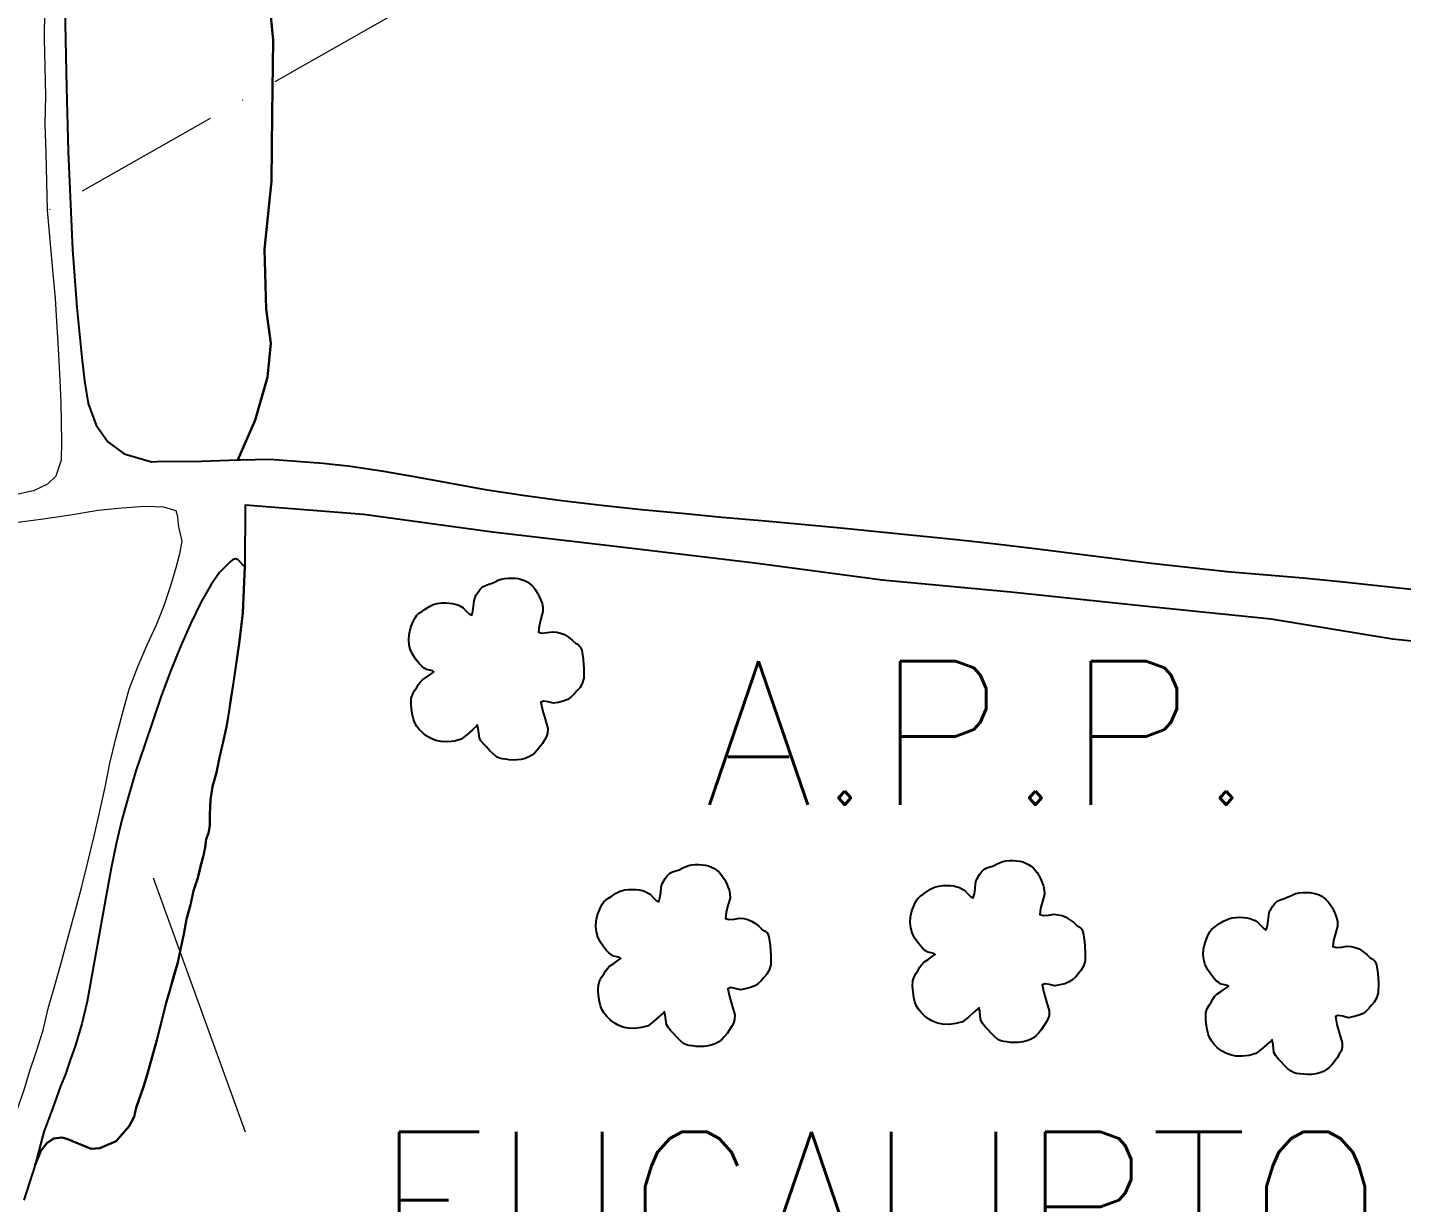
# Model space of a CAD drawing. Header units: inches. Extents: x 733278 to 737733, y 7817354 to 7820504.
# Drawn here: x 735316.1 to 735502.8, y 7818705.2 to 7818864.8 of the extents above; entities that cross this region are included whole.
import ezdxf
from ezdxf.enums import TextEntityAlignment as Align

# ---------------------------------------------------------------- set-up
doc = ezdxf.new("R2010")
doc.units = ezdxf.units.IN
doc.header["$MEASUREMENT"] = 0
doc.linetypes.add('CONTINUO', pattern=[0])
doc.linetypes.add('LIN3', pattern=[30, 20, -5, 0, -5])
for name, color, linetype in [('0114000299', 1, 'Continuous'), ('CURSOS_D_AGUA', 4, 'Continuous'), ('EUCALIPTO', 3, 'Continuous'), ('MATO', 3, 'Continuous')]:
    doc.layers.add(name, color=color, linetype=linetype)
for name, color, linetype, lineweight in [('0114000299002', 5, 'Continuous', 0), ('0114000299006', 5, 'Continuous', 0), ('REDE_DE_LUZ', 6, 'LIN3', 0), ('TEXTO', 7, 'Continuous', 0)]:
    doc.layers.add(name, color=color, linetype=linetype, lineweight=lineweight)
doc.styles.add('SIMPLEX', font='', dxfattribs={"height": 0.2})
doc.styles.get('SIMPLEX').set_extended_font_data('simplex.shx')

msp = doc.modelspace()

# ---------------------------------------------------------------- linework, layer by layer
at = {"layer": '0114000299'}
msp.add_lwpolyline([(735520.6, 7818779.74), (735501.61, 7818781.73), (735485.12, 7818784.44), (735467.35, 7818786.25), (735449.76, 7818788.12), (735432.27, 7818789.72), (735414.97, 7818792.03), (735396.77, 7818794.23), (735379.31, 7818796.28), (735361.78, 7818798.65), (735345.71, 7818799.93), (735345.67, 7818791.62), (735345.41, 7818785.32), (735344.9, 7818781.13), (735343.79, 7818773.54), (735343.2, 7818769.82), (735342.74, 7818767.77), (735342.23, 7818765.64), (735341.82, 7818763.63), (735341.29, 7818761.74), (735341.02, 7818759.9), (735340.94, 7818757.97), (735340.9, 7818756.42), (735340.73, 7818755.37), (735340.43, 7818754.56), (735340.29, 7818753.46), (735340, 7818752.18), (735339.27, 7818749.32), (735338.72, 7818747.55), (735338.29, 7818745.67), (735337.77, 7818743.7), (735337.4, 7818741.65), (735336.99, 7818739.83), (735336.56, 7818737.83), (735335, 7818732.35), (735333.73, 7818727.29), (735332.42, 7818722.59), (735331.91, 7818720.92), (735330.93, 7818718.08), (735330.63, 7818716.86), (735329.94, 7818715.6), (735328.2, 7818713.58), (735325.96, 7818712.6), (735324.81, 7818712.52), (735321.48, 7818713.9), (735320.79, 7818714.05), (735319.71, 7818713.91), (735318.81, 7818713.34), (735317.95, 7818712.24), (735317.19, 7818710.34), (735315.67, 7818705.54)], dxfattribs=at)
at = {"layer": '0114000299002', "linetype": 'CONTINUO', "flags": 128}
msp.add_lwpolyline([(735210.65, 7819551.37), (735212.88, 7819552.85), (735214.83, 7819554.21), (735216.56, 7819555.52), (735218.12, 7819556.81), (735219.23, 7819557.77), (735219.99, 7819558.42), (735220.34, 7819558.72), (735220.42, 7819558.78), (735220.42, 7819558.79), (735222.4, 7819558.66), (735222.45, 7819558.65), (735223.09, 7819558.17), (735224.15, 7819557.46), (735226.03, 7819556.14), (735228.51, 7819554.39), (735231.34, 7819552.32), (735234.68, 7819549.98), (735238.3, 7819547.5), (735242.26, 7819544.92), (735246.46, 7819542.27), (735250.85, 7819539.66), (735255.15, 7819536.66), (735259.17, 7819533.57), (735263.56, 7819530.37), (735268.3, 7819526.87), (735272.91, 7819523.53), (735277.36, 7819520.19), (735281.75, 7819517.01), (735290.51, 7819510.59), (735294.9, 7819507.21), (735299.38, 7819503.97), (735303.93, 7819500.57), (735308.57, 7819497.16), (735313.04, 7819493.68), (735317.69, 7819490.12), (735332.66, 7819478.77), (735337.75, 7819475.01), (735342.61, 7819471.28), (735347.49, 7819467.52), (735352.49, 7819463.62), (735357.76, 7819459.57), (735363.24, 7819455.47), (735368.87, 7819451.39), (735374.35, 7819447.49), (735379.61, 7819443.79), (735384.97, 7819440.13), (735390.37, 7819436.46), (735395.75, 7819432.78), (735401.06, 7819429.12), (735406.03, 7819425.66), (735410.85, 7819422.26), (735415.69, 7819418.82), (735420.49, 7819415.43), (735425.19, 7819412.23), (735429.87, 7819409.31), (735434.39, 7819406.37), (735438.99, 7819403.56), (735443.54, 7819400.81), (735448.01, 7819398.26), (735452.14, 7819395.82), (735455.83, 7819393.69), (735459.29, 7819391.72), (735462.81, 7819389.7), (735466.31, 7819387.63), (735469.79, 7819385.35), (735476.77, 7819380.75), (735480.11, 7819378.56), (735483.15, 7819376.63), (735485.91, 7819374.89), (735487.89, 7819373.42), (735489.14, 7819372.24), (735490.55, 7819371.1), (735491.97, 7819370.06), (735493.6, 7819368.93), (735495.14, 7819367.86), (735496.28, 7819366.72), (735497.12, 7819365.36), (735497.48, 7819363.85), (735497.3, 7819362.04), (735496.65, 7819360.26), (735495.7, 7819358.34), (735493.82, 7819354.15), (735492.92, 7819352), (735491.04, 7819347.83), (735490.09, 7819345.8), (735489.12, 7819343.87), (735488.23, 7819342.14), (735487.35, 7819340.17), (735486.49, 7819338.24), (735485.67, 7819336.27), (735484.84, 7819334.14), (735483.09, 7819328.9), (735482.35, 7819326.04), (735481.52, 7819322.76), (735480.67, 7819319.4), (735479.89, 7819315.82), (735479.13, 7819312.31), (735478.26, 7819308.82), (735477.51, 7819305.6), (735476.96, 7819302.75), (735476.47, 7819300.09), (735476.06, 7819297.5), (735475.62, 7819295.57), (735475.36, 7819294.05), (735475.04, 7819292.46), (735474.67, 7819290.51), (735474.11, 7819288.19), (735473.45, 7819285.9), (735472.9, 7819283.67), (735472.36, 7819281.39), (735471.67, 7819278.68), (735471.01, 7819275.6), (735470.48, 7819272.73), (735468.74, 7819268.01), (735467.53, 7819265.93), (735466.27, 7819264.08), (735464.95, 7819262.39), (735464.08, 7819260.69), (735463.44, 7819258.91), (735462.92, 7819257.15), (735462.65, 7819255.01), (735462.46, 7819252.48), (735462.14, 7819249.99), (735461.61, 7819247.72), (735460.97, 7819245.7), (735460.78, 7819244.78), (735460.42, 7819243.66), (735460.08, 7819242.05), (735458.72, 7819236.97), (735457.88, 7819234.1), (735456.96, 7819230.83), (735456.09, 7819227.41), (735453.35, 7819216.89), (735452.43, 7819212.92), (735451.58, 7819208.82), (735450.73, 7819204.86), (735449.95, 7819201.15), (735449.02, 7819197.53), (735448.14, 7819193.87), (735447.3, 7819190.15), (735446.35, 7819186.47), (735445.56, 7819182.72), (735444.86, 7819179.26), (735443.98, 7819176.15), (735443.23, 7819173.13), (735442.32, 7819170.21), (735441.34, 7819167.43), (735440.31, 7819164.77), (735439.56, 7819162.1), (735439, 7819159.48), (735438.63, 7819156.64), (735438.34, 7819153.48), (735437.83, 7819150.28), (735437.18, 7819147.03), (735436.48, 7819143.85), (735435.22, 7819137.63), (735434.47, 7819134.51), (735433.85, 7819131.23), (735433.23, 7819127.81), (735432.53, 7819124.25), (735432.06, 7819120.86), (735431.61, 7819117.86), (735431.26, 7819115), (735430.89, 7819112.42), (735430.38, 7819110.29), (735429.44, 7819109.02), (735428.12, 7819108.05), (735427.73, 7819107.97), (735426.31, 7819107.48), (735423.52, 7819106.95), (735421.33, 7819107.43), (735418.25, 7819107.56), (735414.92, 7819107.57), (735411.58, 7819107.6), (735408.09, 7819107.45), (735404.88, 7819107.33), (735398.33, 7819107.09), (735394.93, 7819106.94), (735388.09, 7819106.53), (735381.14, 7819105.33), (735377.67, 7819104.26), (735374.24, 7819102.83), (735370.99, 7819101.11), (735367.86, 7819099.35), (735364.77, 7819097.43), (735361.65, 7819095.46), (735358.41, 7819093.48), (735351.89, 7819089.27), (735348.57, 7819087.12), (735345.21, 7819084.9), (735341.91, 7819082.7), (735338.72, 7819080.55), (735335.73, 7819078.53), (735332.72, 7819076.39), (735329.72, 7819074.32), (735327.01, 7819072.34), (735324.65, 7819070.16), (735322.36, 7819067.51), (735320.37, 7819064.64), (735318.66, 7819061.69), (735316.82, 7819058.67), (735315.16, 7819055.28), (735313.69, 7819051.85), (735312.3, 7819048.47), (735311.03, 7819044.94), (735308.82, 7819037.96), (735307.8, 7819034.37), (735307.04, 7819030.84), (735305.71, 7819024.07), (735304.62, 7819018.59), (735304.27, 7819015.54), (735303.66, 7819012.41), (735303.12, 7819009.14), (735302.63, 7819005.83), (735302.12, 7819002.48), (735301.86, 7818998.98), (735301.78, 7818995.55), (735301.84, 7818992.05), (735302.13, 7818988.37), (735302.6, 7818981.23), (735302.94, 7818977.85), (735304.01, 7818971.02), (735304.63, 7818967.5), (735305.23, 7818963.9), (735306.8, 7818956.16), (735307.56, 7818951.95), (735308.31, 7818947.74), (735309.08, 7818943.44), (735309.83, 7818939.2), (735310.56, 7818935.02), (735311.42, 7818930.74), (735312.35, 7818926.42), (735313.22, 7818922.22), (735314.03, 7818918.01), (735314.75, 7818913.64), (735315.47, 7818909.17), (735316.06, 7818904.72), (735316.58, 7818900.36), (735317.01, 7818896.12), (735317.33, 7818891.84), (735317.64, 7818887.74), (735317.84, 7818883.66), (735318.06, 7818879.41), (735318.27, 7818875.23), (735318.33, 7818871.1), (735318.44, 7818867.17), (735318.42, 7818863.27), (735318.5, 7818859.42), (735318.58, 7818855.53), (735318.52, 7818851.66), (735318.64, 7818847.74), (735318.75, 7818843.84), (735318.84, 7818839.98), (735319.16, 7818835.91), (735319.53, 7818831.86), (735319.89, 7818827.97), (735320.14, 7818824.13), (735320.35, 7818820.37), (735320.52, 7818816.89), (735320.67, 7818813.8), (735320.75, 7818808.51), (735320.72, 7818806.04), (735319.98, 7818803.88), (735318.88, 7818802.8), (735316.96, 7818801.86), (735314.03, 7818801.22), (735310.18, 7818800.65), (735306.06, 7818800.11), (735302.05, 7818799.8), (735298.04, 7818799.46), (735294.09, 7818799.3), (735290.14, 7818799.24), (735286, 7818799.14), (735281.6, 7818799.07), (735277.09, 7818799.09), (735272.66, 7818799.17), (735263.77, 7818799.27), (735259.51, 7818799.09), (735255.36, 7818798.78), (735251.12, 7818798.31), (735246.9, 7818797.65), (735242.61, 7818796.68), (735238.17, 7818795.31), (735233.9, 7818793.65), (735229.92, 7818791.86), (735226.07, 7818789.89), (735222.18, 7818787.69), (735218.24, 7818785.31), (735214.17, 7818782.78), (735210.15, 7818780.17), (735206.12, 7818777.6), (735202.07, 7818774.91), (735193.9, 7818769.81), (735189.6, 7818767.47), (735185.43, 7818765.28), (735181.25, 7818763.25), (735177.07, 7818761.15), (735168.42, 7818756.71), (735164.11, 7818754.48), (735159.95, 7818752.24), (735151.66, 7818747.53), (735143.68, 7818742.73), (735139.65, 7818740.27), (735131.35, 7818735.34), (735120.44, 7818728.91), (735117.42, 7818727.07), (735114.69, 7818725.4), (735105.45, 7818719.94), (735101.55, 7818717.88), (735097.46, 7818715.71), (735084.9, 7818708.77), (735076.81, 7818704.28), (735068.29, 7818699.58), (735063.95, 7818697.13), (735059.71, 7818694.72), (735055.57, 7818692.3), (735047.87, 7818687.87), (735044.36, 7818685.69), (735036.98, 7818681.18), (735029.2, 7818676.57), (735021.47, 7818672.21), (735017.6, 7818670.13), (735013.72, 7818668.15), (735005.96, 7818664.36), (735002.22, 7818662.52), (734998.65, 7818660.84), (734991.69, 7818657.96), (734988.1, 7818656.49), (734984.51, 7818654.74), (734981.1, 7818652.85), (734974.7, 7818648.8), (734971.6, 7818646.67), (734968.25, 7818644.44), (734964.81, 7818642.08), (734961.56, 7818639.92), (734958.39, 7818637.93), (734955.38, 7818635.98), (734952.49, 7818634.11), (734949.45, 7818632.28), (734946.23, 7818630.39), (734942.98, 7818628.51), (734935.12, 7818624), (734932.96, 7818622.76), (734932.17, 7818622.27), (734931.86, 7818622.07), (734930.95, 7818622.1), (734930.68, 7818622.4), (734929.21, 7818624.19), (734927.22, 7818626.88), (734926.29, 7818628.35), (734925.29, 7818630.02), (734924.45, 7818632.11), (734923.63, 7818634.26), (734922.9, 7818636.33), (734921.89, 7818638.47), (734920.84, 7818640.61), (734919.63, 7818642.73), (734918.25, 7818644.51), (734916.58, 7818646.1), (734914.81, 7818647.26), (734913.23, 7818647.9), (734911.39, 7818648.27), (734909.3, 7818648.41), (734907.13, 7818648.38), (734904.95, 7818648.04), (734902.72, 7818647.6), (734900.67, 7818647.01), (734898.71, 7818646.29), (734897.15, 7818645.7), (734895.7, 7818645.2), (734894.36, 7818644.96), (734892.63, 7818645.46), (734891.88, 7818646.47), (734891.15, 7818648.04), (734890.47, 7818650.11), (734889.6, 7818652.48), (734888.79, 7818654.6), (734888.07, 7818656.53), (734887.34, 7818658.3), (734886.28, 7818661.41), (734885.31, 7818663.88), (734884.69, 7818665.41), (734884.01, 7818667.11), (734883.23, 7818669.07), (734881.64, 7818673.36), (734880.73, 7818675.85), (734879.79, 7818678.55), (734878.8, 7818681.3), (734877.99, 7818683.89), (734877.05, 7818686.35), (734876.09, 7818688.55), (734875.08, 7818690.57), (734874.16, 7818692.63), (734873.71, 7818694.91), (734873.41, 7818697.63), (734872.43, 7818700.88), (734871.38, 7818704.46), (734870.32, 7818708.23), (734869.22, 7818711.97), (734868.05, 7818715.77), (734866.78, 7818719.87), (734865.46, 7818724.23), (734864.12, 7818728.67), (734862.77, 7818733.04), (734861.46, 7818737.28), (734860.13, 7818741.52), (734858.76, 7818745.79), (734857.29, 7818750.11), (734855.89, 7818754.44), (734853.22, 7818762.81), (734851.81, 7818766.71), (734850.46, 7818770.44), (734849.16, 7818774.06), (734847.85, 7818777.81), (734846.48, 7818781.66), (734845.12, 7818785.56), (734843.73, 7818789.52), (734842.33, 7818793.54), (734841.08, 7818797.76), (734839.81, 7818801.98), (734838.48, 7818806.26), (734837.04, 7818810.82), (734835.54, 7818815.54), (734833.97, 7818820.48), (734832.46, 7818825.37), (734830.91, 7818830.1), (734829.38, 7818834.68), (734827.84, 7818839.23), (734826.35, 7818843.8), (734824.84, 7818848.39), (734821.88, 7818857.54), (734820.39, 7818862.02), (734818.93, 7818866.47), (734817.48, 7818870.84), (734816.11, 7818875.12), (734814.75, 7818879.32), (734813.46, 7818883.54), (734812.28, 7818887.79), (734811.02, 7818892.17), (734809.65, 7818896.62), (734808.27, 7818901.14), (734806.83, 7818905.6), (734805.42, 7818909.82), (734803.98, 7818913.87), (734802.57, 7818917.98), (734801.15, 7818922.06), (734799.84, 7818926.09), (734795.78, 7818938.1), (734794.33, 7818941.82), (734792.3, 7818948.59), (734791.4, 7818951.57), (734790.37, 7818954.53), (734788.35, 7818960.95), (734787.05, 7818965.05), (734784.34, 7818973.16), (734782.99, 7818977.23), (734781.72, 7818981.26), (734780.47, 7818985.18), (734779.23, 7818989), (734778, 7818992.85), (734776.69, 7818996.8), (734775.31, 7819000.77), (734773.87, 7819004.7), (734772.4, 7819008.68), (734770.93, 7819012.66), (734769.44, 7819016.63), (734767.98, 7819020.59), (734766.51, 7819024.54), (734765.16, 7819028.47), (734763.76, 7819032.39), (734762.37, 7819036.39), (734761.06, 7819040.38), (734757.44, 7819051.49), (734753.47, 7819065.54), (734752.33, 7819069.2), (734751.09, 7819073.1), (734749.78, 7819077.05), (734748.54, 7819081.01), (734745.84, 7819089.19), (734744.32, 7819093.4), (734742.85, 7819097.68), (734741.46, 7819102.09), (734739.98, 7819106.64), (734736.97, 7819115.47), (734735.6, 7819119.64), (734733.04, 7819127.79), (734731.82, 7819131.85), (734730.53, 7819135.86), (734729.25, 7819139.79), (734726.75, 7819147.34), (734725.59, 7819151.05), (734724.46, 7819154.73), (734723.24, 7819158.36), (734720.81, 7819165.41), (734719.74, 7819168.83), (734718.68, 7819172.14), (734717.59, 7819175.26), (734716.56, 7819178.57), (734715.46, 7819182.07), (734714.28, 7819185.91), (734712.89, 7819189.75), (734711.37, 7819193.63), (734708.65, 7819201.04), (734707.24, 7819204.51), (734705.93, 7819208.04), (734704.47, 7819211.54), (734703.02, 7819214.65), (734701.62, 7819217.44), (734700.31, 7819220.15), (734699.35, 7819222.94), (734699.06, 7819225.56), (734699.44, 7819227.67), (734700.3, 7819229.23), (734701.49, 7819230.47), (734703.2, 7819231.77), (734705.38, 7819233.15), (734708.07, 7819234.7), (734710.93, 7819236.22), (734714, 7819237.73), (734717.53, 7819239.39), (734725.4, 7819243.43), (734729.54, 7819245.79), (734738.09, 7819251.12), (734747.29, 7819256.86), (734752.06, 7819259.85), (734756.88, 7819262.89), (734761.76, 7819265.97), (734766.63, 7819269.1), (734771.54, 7819272.24), (734776.51, 7819275.38), (734786.61, 7819281.7), (734791.64, 7819284.87), (734796.53, 7819288.02), (734811.14, 7819297.31), (734816.04, 7819300.39), (734820.98, 7819303.55), (734825.96, 7819306.8), (734830.87, 7819310), (734835.77, 7819313.13), (734845.58, 7819319.29), (734850.41, 7819322.43), (734855.11, 7819325.49), (734859.85, 7819328.43), (734864.71, 7819331.43), (734874.37, 7819337.5), (734884, 7819343.67), (734893.31, 7819349.57), (734897.81, 7819352.36), (734902.24, 7819355.15), (734906.74, 7819357.98), (734916.03, 7819363.77), (734929.99, 7819372.67), (734934.51, 7819375.54), (734943.81, 7819381.4), (734957.83, 7819390.17), (734962.35, 7819393.1), (734966.94, 7819396.11), (734971.53, 7819399.12), (734980.65, 7819404.95), (734985.15, 7819407.78), (734998.43, 7819416.32), (735007.31, 7819421.95), (735016.03, 7819427.5), (735024.92, 7819433.16), (735037.87, 7819441.34), (735042.19, 7819444.03), (735050.52, 7819449.34), (735058.27, 7819454.34), (735065.72, 7819459.11), (735073.26, 7819463.86), (735080.5, 7819468.28), (735083.86, 7819470.42), (735092.97, 7819475.84), (735095.55, 7819477.41), (735103.8, 7819482.52), (735107.53, 7819484.86), (735114.29, 7819489.09), (735137.27, 7819503.65), (735153.04, 7819514.41), (735157.1, 7819517.13), (735161.15, 7819519.79), (735180.51, 7819532.44), (735187.6, 7819537.01), (735190.79, 7819539.12), (735196.69, 7819542.86), (735199.5, 7819544.57), (735202.31, 7819546.21), (735207.99, 7819549.65)], close=True, dxfattribs=at)
at = {"layer": '0114000299006', "linetype": 'CONTINUO', "flags": 128}
msp.add_lwpolyline([(735114.53, 7818705.65), (735115.23, 7818703.1), (735116.19, 7818700.12), (735117.1, 7818696.98), (735117.97, 7818693.84), (735118.9, 7818690.56), (735120.54, 7818684.47), (735121.18, 7818681.26), (735122.01, 7818678.09), (735122.69, 7818675), (735123.6, 7818671.79), (735124.33, 7818668.51), (735125.11, 7818665.24), (735125.84, 7818661.88), (735126.7, 7818658.65), (735127.5, 7818655.51), (735128.18, 7818652.28), (735129.56, 7818646.03), (735130.39, 7818642.95), (735131.27, 7818639.88), (735131.97, 7818636.88), (735132.63, 7818634.17), (735133.19, 7818631.37), (735133.84, 7818628.5), (735134.61, 7818625.83), (735135.29, 7818623.51), (735136.02, 7818621.27), (735137.04, 7818619.03), (735138, 7818617.26), (735139.06, 7818615.37), (735140.21, 7818613.26), (735141.16, 7818611.28), (735142.15, 7818609.25), (735145.15, 7818603.46), (735148.95, 7818598.96), (735150.74, 7818596.98), (735152.61, 7818594.93), (735154.49, 7818592.71), (735156.22, 7818590.51), (735158.05, 7818588.22), (735161.96, 7818583.6), (735163.93, 7818581.32), (735165.76, 7818579.09), (735167.96, 7818576.67), (735169.86, 7818574.39), (735171.68, 7818572.26), (735173.47, 7818570.27), (735176.61, 7818566.44), (735177.85, 7818564.94), (735180.07, 7818562.27), (735182.87, 7818559.05), (735184.54, 7818557.07), (735186.26, 7818554.76), (735188.2, 7818552.37), (735190.12, 7818550), (735192.11, 7818547.49), (735194.18, 7818545.02), (735196.3, 7818542.48), (735198.61, 7818539.74), (735200.81, 7818537.24), (735202.94, 7818534.62), (735205.02, 7818532.13), (735208.34, 7818527.77), (735209.81, 7818525.7), (735211.37, 7818523.31), (735212.68, 7818521.11), (735214.96, 7818517.21), (735215.64, 7818515.79), (735216.23, 7818514.34), (735216.65, 7818513.43), (735217.04, 7818513.03), (735218.94, 7818514.53), (735222.17, 7818517.46), (735225.7, 7818520.42), (735227.21, 7818521.9), (735230.62, 7818525.45), (735232.5, 7818527.44), (735234.42, 7818529.37), (735236.39, 7818531.21), (735238.63, 7818533.21), (735240.77, 7818535.16), (735243.05, 7818537.01), (735245.23, 7818538.86), (735247.3, 7818540.64), (735249.48, 7818542.49), (735251.83, 7818544.58), (735254, 7818546.64), (735256.19, 7818548.56), (735258.41, 7818550.63), (735260.54, 7818552.8), (735262.66, 7818554.94), (735264.7, 7818557.13), (735266.56, 7818559.34), (735268.41, 7818561.48), (735270.25, 7818563.65), (735272.06, 7818565.7), (735273.72, 7818567.42), (735275.62, 7818569.25), (735277.4, 7818570.78), (735279.16, 7818572.27), (735280.6, 7818573.78), (735281.95, 7818575.13), (735283.12, 7818576.7), (735284, 7818578.35), (735285.39, 7818581.73), (735285.69, 7818583.6), (735285.56, 7818585.71), (735284.94, 7818587.7), (735284.06, 7818589.39), (735283, 7818590.83), (735281.66, 7818592.43), (735280.12, 7818593.82), (735278.53, 7818595.33), (735276.71, 7818596.76), (735274.88, 7818598.3), (735273.03, 7818599.94), (735271.23, 7818601.68), (735269.36, 7818603.56), (735267.59, 7818605.61), (735265.82, 7818607.67), (735263.8, 7818609.61), (735261.92, 7818611.52), (735260.04, 7818613.62), (735258.39, 7818616.08), (735257.17, 7818618.52), (735256.3, 7818620.94), (735255.68, 7818623.24), (735255.09, 7818625.65), (735254.58, 7818627.98), (735254.29, 7818630.01), (735253.85, 7818632.26), (735252.95, 7818634.27), (735251.79, 7818636.06), (735250.3, 7818637.47), (735248.64, 7818639.12), (735246.83, 7818640.89), (735245.22, 7818642.64), (735243.66, 7818644.28), (735242.14, 7818646.09), (735240.72, 7818647.89), (735237.77, 7818651.44), (735236.24, 7818653.13), (735234.6, 7818654.76), (735232.88, 7818656.37), (735231.27, 7818658.03), (735229.82, 7818659.89), (735228.6, 7818661.76), (735227.78, 7818663.7), (735227.22, 7818665.51), (735227.09, 7818667.27), (735226.97, 7818669.36), (735227.21, 7818671.48), (735227.68, 7818673.66), (735228.26, 7818675.59), (735228.82, 7818677.08), (735229.46, 7818678.91), (735230.2, 7818680.87), (735230.98, 7818682.87), (735234.51, 7818692.02), (735235.56, 7818695.57), (735236.02, 7818697.48), (735236.42, 7818699.38), (735237.06, 7818703.01), (735237.29, 7818704.78), (735237.55, 7818706.78), (735237.74, 7818708.58), (735238.18, 7818710.46), (735239.3, 7818713.86), (735240.18, 7818715.45), (735241.36, 7818716.7), (735242.57, 7818717.81), (735244.41, 7818719), (735246.43, 7818719.99), (735246.85, 7818720.28), (735248.52, 7818721.21), (735249.91, 7818722.07), (735251.12, 7818722.8), (735252.33, 7818723.45), (735253.73, 7818724.21), (735255.53, 7818725.02), (735257.43, 7818725.64), (735259.71, 7818726.38), (735262.24, 7818726.93), (735264.92, 7818727.41), (735267.71, 7818727.77), (735270.58, 7818727.82), (735273.41, 7818727.41), (735276.19, 7818726.7), (735278.69, 7818725.64), (735280.91, 7818724.43), (735283.14, 7818722.99), (735285.4, 7818721.48), (735287.56, 7818719.97), (735289.62, 7818718.28), (735291.63, 7818716.61), (735293.68, 7818714.97), (735295.62, 7818713.21), (735297.29, 7818711.56), (735298.96, 7818709.75), (735300.83, 7818707.92), (735302.84, 7818706.75), (735304.81, 7818706.31), (735306.85, 7818706.42), (735308.83, 7818707.01), (735310.6, 7818708.35), (735312.07, 7818710.43), (735313.11, 7818713.05), (735313.97, 7818715.64), (735315.71, 7818720.55), (735316.43, 7818722.99), (735317.31, 7818725.67), (735318.29, 7818728.64), (735318.97, 7818731.57), (735319.78, 7818734.39), (735320.66, 7818737.58), (735321.57, 7818740.94), (735322.51, 7818744.45), (735323.47, 7818747.96), (735324.36, 7818751.45), (735325.21, 7818754.96), (735325.99, 7818758.36), (735326.71, 7818761.63), (735327.35, 7818764.9), (735328.15, 7818768.23), (735329.05, 7818771.64), (735329.96, 7818774.95), (735331.17, 7818778.12), (735332.4, 7818780.97), (735333.65, 7818783.69), (735334.7, 7818786.31), (735335.62, 7818789.04), (735336.36, 7818791.44), (735336.82, 7818793.31), (735337.14, 7818795.03), (735336.88, 7818796.2), (735336.81, 7818796.53), (735336.66, 7818797.25), (735336.55, 7818798.32), (735336.34, 7818799.14), (735334.66, 7818799.67), (735332.08, 7818799.74), (735328.98, 7818799.54), (735325.76, 7818799.18), (735321.99, 7818798.59), (735317.96, 7818797.99), (735313.8, 7818797.43), (735309.62, 7818796.96), (735305.51, 7818796.6), (735301.44, 7818796.33), (735297.46, 7818796.05), (735293.44, 7818795.78), (735289.41, 7818795.53), (735285.19, 7818795.38), (735281.09, 7818795.32), (735277.1, 7818795.3), (735273.01, 7818795.32), (735268.96, 7818795.17), (735265.15, 7818794.91), (735261.28, 7818794.65), (735257.12, 7818794.38), (735253.05, 7818794.1), (735249.05, 7818793.72), (735245.06, 7818792.87), (735241.03, 7818791.72), (735237.07, 7818790.35), (735233.3, 7818788.57), (735229.38, 7818786.65), (735225.52, 7818784.54), (735221.47, 7818782.24), (735217.38, 7818779.79), (735213.55, 7818777.26), (735209.95, 7818774.85), (735206.28, 7818772.4), (735202.36, 7818769.89), (735198.33, 7818767.44), (735194.12, 7818765.09), (735189.93, 7818762.98), (735186, 7818760.96), (735182.17, 7818759.03), (735178.14, 7818756.92), (735173.7, 7818754.58), (735169.08, 7818752.06), (735164.49, 7818749.53), (735160.02, 7818747.13), (735155.62, 7818744.7), (735151.26, 7818742.32), (735146.69, 7818739.74), (735142.13, 7818737.06), (735137.67, 7818734.43), (735133.25, 7818731.8), (735128.91, 7818729.17), (735124.7, 7818726.59), (735120.87, 7818724.04), (735117.8, 7818721.85), (735115.06, 7818720.14), (735112.89, 7818718.85), (735112.13, 7818717.85), (735112.27, 7818716.05), (735112.53, 7818714.24), (735112.73, 7818712.83), (735113.28, 7818710.49), (735113.91, 7818708.03)], close=True, dxfattribs=at)
at = {"layer": 'CURSOS_D_AGUA'}
msp.add_lwpolyline([(735348.59, 7818872.9), (735349.51, 7818863.07), (735349.37, 7818853.01), (735349.29, 7818843.94), (735348.35, 7818834.71), (735348.56, 7818826.54), (735349.22, 7818821.94), (735348.74, 7818817.3), (735347.09, 7818811.48), (735344.74, 7818806.08), (735345.1, 7818806.09), (735349.06, 7818806.18), (735356.31, 7818805.65), (735360.03, 7818805.24), (735364.23, 7818804.6), (735368.66, 7818803.83), (735373.37, 7818802.97), (735378.33, 7818802.05), (735383.46, 7818801.27), (735388.76, 7818800.56), (735394.13, 7818799.92), (735399.56, 7818799.35), (735405.04, 7818798.83), (735410.47, 7818798.31), (735415.88, 7818797.85), (735421.28, 7818797.34), (735426.66, 7818796.85), (735442.83, 7818795.21), (735448.13, 7818794.63), (735453.38, 7818794.01), (735468.84, 7818792.04), (735479.14, 7818790.93), (735489.44, 7818790.04), (735494.47, 7818789.56), (735504.16, 7818788.51)], dxfattribs=at)
at = {"layer": 'EUCALIPTO'}
msp.add_lwpolyline([(735338.72, 7818747.55), (735339.27, 7818749.32), (735339.62, 7818750.71), (735340, 7818752.18), (735340.29, 7818753.46), (735340.43, 7818754.56), (735340.73, 7818755.37), (735340.9, 7818756.42), (735340.94, 7818757.97), (735341.02, 7818759.9), (735341.29, 7818761.74), (735341.82, 7818763.63), (735342.23, 7818765.64), (735342.74, 7818767.77), (735343.2, 7818769.82), (735343.48, 7818771.58), (735343.79, 7818773.54), (735344.16, 7818776.02), (735344.9, 7818781.13), (735345.18, 7818783.38), (735345.41, 7818785.32), (735345.67, 7818791.62), (735345.32, 7818791.91), (735344.77, 7818792.51), (735344.39, 7818792.63), (735344, 7818792.51), (735343.7, 7818792.24), (735343.03, 7818791.6), (735342.25, 7818790.78), (735341.12, 7818789.16), (735339.73, 7818786.78), (735338.33, 7818783.92), (735336.92, 7818780.73), (735335.58, 7818777.38), (735334.32, 7818774.01), (735333.16, 7818770.66), (735332.03, 7818767.3), (735330.88, 7818763.83), (735329.86, 7818760.42), (735328.98, 7818757.18), (735328.18, 7818753.96), (735327.52, 7818750.65), (735326.87, 7818747.15), (735324.27, 7818732.55), (735323.52, 7818729.5), (735322.68, 7818726.61), (735321.95, 7818724.55), (735321.3, 7818722.65), (735320.61, 7818721.03), (735319.57, 7818718.1), (735318.36, 7818714.81), (735317.19, 7818710.34), (735317.95, 7818712.24), (735318.81, 7818713.34), (735319.71, 7818713.91), (735320.79, 7818714.05), (735321.48, 7818713.9), (735324.81, 7818712.52), (735325.96, 7818712.6), (735328.2, 7818713.58), (735329.94, 7818715.6), (735330.63, 7818716.86), (735330.93, 7818718.08), (735331.43, 7818719.52), (735331.91, 7818720.92), (735332.42, 7818722.59), (735333.22, 7818725.5), (735333.73, 7818727.29), (735335, 7818732.35), (735335.51, 7818734.14), (735336, 7818735.9), (735336.56, 7818737.83), (735336.99, 7818739.83), (735337.4, 7818741.65), (735337.77, 7818743.7), (735338.29, 7818745.67)], close=True, dxfattribs=at)
at = {"layer": 'MATO', "flags": 128}
msp.add_lwpolyline([(735321.1, 7818873.99), (735321.44, 7818856.62), (735321.66, 7818847.96), (735322.25, 7818834.66), (735322.83, 7818826.78), (735323.53, 7818819.99), (735323.91, 7818816.79), (735324.41, 7818813.71), (735325.47, 7818810.81), (735327.07, 7818808.51), (735329.28, 7818806.9), (735331.9, 7818806.11), (735333, 7818805.79), (735334.42, 7818805.9), (735337, 7818805.87), (735339.77, 7818805.9), (735344.74, 7818806.08), (735347.09, 7818811.48), (735348.74, 7818817.3), (735349.22, 7818821.94), (735348.56, 7818826.54), (735348.35, 7818834.71), (735349.29, 7818843.94), (735349.37, 7818853.01), (735349.51, 7818863.07), (735348.59, 7818872.9)], dxfattribs=at)
at = {"layer": 'MATO', "color": 94, "linetype": 'CONTINUO'}
for points in [[(735377.19, 7818769.95, 0), (735376.56, 7818769.39, 0), (735375.85, 7818768.75, 0), (735375.06, 7818768.15, 0), (735374.16, 7818767.89, 0), (735373.24, 7818767.79, 0), (735372.35, 7818767.82, 0), (735371.63, 7818767.97, 0), (735370.99, 7818768.22, 0), (735370.42, 7818768.55, 0), (735369.88, 7818768.95, 0), (735369.42, 7818769.4, 0), (735369.04, 7818769.89, 0), (735368.77, 7818770.36, 0), (735368.59, 7818770.86, 0), (735368.46, 7818771.43, 0), (735368.33, 7818772.19, 0), (735368.27, 7818772.97, 0), (735368.29, 7818773.71, 0), (735368.48, 7818774.26, 0), (735368.73, 7818774.74, 0), (735369.02, 7818775.16, 0), (735369.24, 7818775.54, 0), (735369.49, 7818775.89, 0), (735369.79, 7818776.23, 0), (735370.39, 7818776.62, 0), (735370.95, 7818776.98, 0), (735371.35, 7818777.29, 0), (735371.17, 7818777.42, 0), (735370.81, 7818777.51, 0), (735370.35, 7818777.61, 0), (735370.03, 7818777.79, 0), (735369.71, 7818778.05, 0), (735369.37, 7818778.41, 0), (735368.95, 7818778.93, 0), (735368.54, 7818779.54, 0), (735368.2, 7818780.22, 0), (735368.02, 7818780.91, 0), (735367.95, 7818781.63, 0), (735367.98, 7818782.38, 0), (735368.19, 7818783.2, 0), (735368.47, 7818783.97, 0), (735368.8, 7818784.63, 0), (735369.05, 7818784.99, 0), (735369.33, 7818785.24, 0), (735369.67, 7818785.45, 0), (735370.15, 7818785.8, 0), (735370.69, 7818786.14, 0), (735371.26, 7818786.43, 0), (735371.82, 7818786.58, 0), (735372.39, 7818786.65, 0), (735372.93, 7818786.67, 0), (735373.41, 7818786.64, 0), (735373.85, 7818786.58, 0), (735374.27, 7818786.48, 0), (735374.63, 7818786.37, 0), (735374.98, 7818786.21, 0), (735375.33, 7818786, 0), (735375.75, 7818785.54, 0), (735376.15, 7818785.16, 0), (735376.49, 7818784.97, 0), (735376.66, 7818785.51, 0), (735376.76, 7818786.22, 0), (735376.83, 7818786.95, 0), (735376.9, 7818787.27, 0), (735376.99, 7818787.52, 0), (735377.12, 7818787.74, 0), (735377.35, 7818788.12, 0), (735377.63, 7818788.5, 0), (735377.97, 7818788.85, 0), (735378.38, 7818789.04, 0), (735378.81, 7818789.19, 0), (735379.26, 7818789.33, 0), (735379.67, 7818789.53, 0), (735380.09, 7818789.73, 0), (735380.51, 7818789.89, 0), (735380.98, 7818789.98, 0), (735381.45, 7818790.03, 0), (735381.93, 7818790.03, 0), (735382.39, 7818790.01, 0), (735382.84, 7818789.95, 0), (735383.27, 7818789.85, 0), (735383.66, 7818789.7, 0), (735384.02, 7818789.51, 0), (735384.36, 7818789.28, 0), (735384.65, 7818789.04, 0), (735384.92, 7818788.75, 0), (735385.17, 7818788.41, 0), (735385.44, 7818787.99, 0), (735385.68, 7818787.52, 0), (735385.89, 7818787.02, 0), (735386.05, 7818786.58, 0), (735386.16, 7818786.07, 0), (735386.17, 7818785.47, 0), (735385.9, 7818784.48, 0), (735385.64, 7818783.51, 0), (735385.55, 7818782.7, 0), (735386.05, 7818782.56, 0), (735386.73, 7818782.62, 0), (735387.49, 7818782.74, 0), (735388.05, 7818782.68, 0), (735388.58, 7818782.56, 0), (735389.09, 7818782.37, 0), (735389.64, 7818782.01, 0), (735390.15, 7818781.6, 0), (735390.61, 7818781.18, 0), (735390.96, 7818780.99, 0), (735391.25, 7818780.71, 0), (735391.46, 7818780.23, 0), (735391.64, 7818779.03, 0), (735391.73, 7818777.7, 0), (735391.71, 7818776.42, 0), (735391.49, 7818775.69, 0), (735391.17, 7818775.14, 0), (735390.78, 7818774.71, 0), (735390.43, 7818774.26, 0), (735390.02, 7818773.88, 0), (735389.55, 7818773.56, 0), (735388.93, 7818773.31, 0), (735388.27, 7818773.14, 0), (735387.6, 7818773.03, 0), (735386.88, 7818773.22, 0), (735386.28, 7818773.32, 0), (735385.89, 7818773.17, 0), (735386.1, 7818772.11, 0), (735386.46, 7818770.86, 0), (735386.83, 7818769.62, 0), (735386.8, 7818768.98, 0), (735386.66, 7818768.5, 0), (735386.42, 7818768.1, 0), (735386.12, 7818767.58, 0), (735385.77, 7818767.09, 0), (735385.4, 7818766.64, 0), (735385.05, 7818766.28, 0), (735384.68, 7818765.98, 0), (735384.27, 7818765.73, 0), (735383.76, 7818765.54, 0), (735383.22, 7818765.41, 0), (735382.66, 7818765.33, 0), (735382.11, 7818765.32, 0), (735381.57, 7818765.35, 0), (735381.07, 7818765.42, 0), (735380.65, 7818765.46, 0), (735380.26, 7818765.56, 0), (735379.87, 7818765.75, 0), (735379.4, 7818766.14, 0), (735378.93, 7818766.6, 0), (735378.49, 7818767.09, 0), (735378.12, 7818767.47, 0), (735377.8, 7818767.86, 0), (735377.55, 7818768.29, 0), (735377.46, 7818768.96, 0), (735377.38, 7818769.6, 0), (735377.25, 7818770.14, 0)], [(735445.31, 7818731.59, 0), (735444.68, 7818731.02, 0), (735443.97, 7818730.38, 0), (735443.19, 7818729.78, 0), (735442.28, 7818729.53, 0), (735441.36, 7818729.42, 0), (735440.48, 7818729.45, 0), (735439.76, 7818729.6, 0), (735439.11, 7818729.85, 0), (735438.54, 7818730.19, 0), (735438, 7818730.59, 0), (735437.54, 7818731.04, 0), (735437.16, 7818731.53, 0), (735436.9, 7818731.99, 0), (735436.71, 7818732.5, 0), (735436.58, 7818733.07, 0), (735436.46, 7818733.82, 0), (735436.4, 7818734.6, 0), (735436.42, 7818735.35, 0), (735436.6, 7818735.9, 0), (735436.86, 7818736.37, 0), (735437.15, 7818736.79, 0), (735437.36, 7818737.17, 0), (735437.61, 7818737.52, 0), (735437.92, 7818737.86, 0), (735438.51, 7818738.25, 0), (735439.07, 7818738.62, 0), (735439.47, 7818738.93, 0), (735439.3, 7818739.06, 0), (735438.93, 7818739.14, 0), (735438.48, 7818739.24, 0), (735438.16, 7818739.43, 0), (735437.83, 7818739.69, 0), (735437.49, 7818740.04, 0), (735437.07, 7818740.57, 0), (735436.67, 7818741.18, 0), (735436.33, 7818741.85, 0), (735436.15, 7818742.54, 0), (735436.07, 7818743.27, 0), (735436.11, 7818744.01, 0), (735436.31, 7818744.83, 0), (735436.6, 7818745.6, 0), (735436.92, 7818746.27, 0), (735437.18, 7818746.62, 0), (735437.46, 7818746.87, 0), (735437.79, 7818747.08, 0), (735438.27, 7818747.44, 0), (735438.81, 7818747.77, 0), (735439.38, 7818748.07, 0), (735439.95, 7818748.21, 0), (735440.51, 7818748.28, 0), (735441.05, 7818748.3, 0), (735441.53, 7818748.28, 0), (735441.98, 7818748.22, 0), (735442.39, 7818748.12, 0), (735442.75, 7818748, 0), (735443.1, 7818747.84, 0), (735443.45, 7818747.64, 0), (735443.87, 7818747.18, 0), (735444.27, 7818746.79, 0), (735444.61, 7818746.61, 0), (735444.78, 7818747.14, 0), (735444.88, 7818747.85, 0), (735444.95, 7818748.59, 0), (735445.02, 7818748.91, 0), (735445.11, 7818749.15, 0), (735445.24, 7818749.38, 0), (735445.47, 7818749.76, 0), (735445.76, 7818750.14, 0), (735446.1, 7818750.48, 0), (735446.5, 7818750.67, 0), (735446.94, 7818750.83, 0), (735447.38, 7818750.96, 0), (735447.8, 7818751.17, 0), (735448.21, 7818751.36, 0), (735448.64, 7818751.53, 0), (735449.1, 7818751.62, 0), (735449.58, 7818751.66, 0), (735450.05, 7818751.67, 0), (735450.52, 7818751.64, 0), (735450.96, 7818751.58, 0), (735451.39, 7818751.48, 0), (735451.78, 7818751.33, 0), (735452.15, 7818751.14, 0), (735452.48, 7818750.92, 0), (735452.78, 7818750.67, 0), (735453.04, 7818750.38, 0), (735453.3, 7818750.05, 0), (735453.56, 7818749.62, 0), (735453.8, 7818749.16, 0), (735454.01, 7818748.66, 0), (735454.18, 7818748.21, 0), (735454.28, 7818747.71, 0), (735454.3, 7818747.11, 0), (735454.02, 7818746.12, 0), (735453.77, 7818745.15, 0), (735453.67, 7818744.34, 0), (735454.18, 7818744.2, 0), (735454.86, 7818744.25, 0), (735455.61, 7818744.38, 0), (735456.17, 7818744.32, 0), (735456.7, 7818744.2, 0), (735457.22, 7818744, 0), (735457.76, 7818743.64, 0), (735458.28, 7818743.24, 0), (735458.74, 7818742.81, 0), (735459.09, 7818742.62, 0), (735459.37, 7818742.34, 0), (735459.58, 7818741.86, 0), (735459.76, 7818740.66, 0), (735459.85, 7818739.33, 0), (735459.83, 7818738.05, 0), (735459.61, 7818737.33, 0), (735459.29, 7818736.77, 0), (735458.91, 7818736.34, 0), (735458.55, 7818735.9, 0), (735458.15, 7818735.51, 0), (735457.68, 7818735.2, 0), (735457.06, 7818734.95, 0), (735456.4, 7818734.77, 0), (735455.73, 7818734.66, 0), (735455.01, 7818734.85, 0), (735454.41, 7818734.95, 0), (735454.01, 7818734.8, 0), (735454.23, 7818733.75, 0), (735454.59, 7818732.49, 0), (735454.95, 7818731.25, 0), (735454.93, 7818730.62, 0), (735454.78, 7818730.13, 0), (735454.54, 7818729.73, 0), (735454.24, 7818729.22, 0), (735453.9, 7818728.73, 0), (735453.52, 7818728.28, 0), (735453.17, 7818727.92, 0), (735452.8, 7818727.61, 0), (735452.39, 7818727.37, 0), (735451.89, 7818727.18, 0), (735451.35, 7818727.04, 0), (735450.79, 7818726.96, 0), (735450.23, 7818726.95, 0), (735449.7, 7818726.98, 0), (735449.19, 7818727.05, 0), (735448.78, 7818727.1, 0), (735448.38, 7818727.2, 0), (735447.99, 7818727.38, 0), (735447.52, 7818727.77, 0), (735447.05, 7818728.23, 0), (735446.61, 7818728.72, 0), (735446.24, 7818729.1, 0), (735445.92, 7818729.49, 0), (735445.67, 7818729.93, 0), (735445.58, 7818730.59, 0), (735445.51, 7818731.24, 0), (735445.37, 7818731.77, 0)], [(735402.6, 7818731.05, 0), (735401.97, 7818730.48, 0), (735401.26, 7818729.84, 0), (735400.47, 7818729.24, 0), (735399.57, 7818728.99, 0), (735398.65, 7818728.88, 0), (735397.76, 7818728.91, 0), (735397.04, 7818729.06, 0), (735396.4, 7818729.31, 0), (735395.83, 7818729.65, 0), (735395.29, 7818730.05, 0), (735394.83, 7818730.5, 0), (735394.45, 7818730.99, 0), (735394.18, 7818731.45, 0), (735394, 7818731.96, 0), (735393.87, 7818732.53, 0), (735393.74, 7818733.28, 0), (735393.68, 7818734.06, 0), (735393.7, 7818734.81, 0), (735393.89, 7818735.36, 0), (735394.14, 7818735.83, 0), (735394.43, 7818736.25, 0), (735394.65, 7818736.63, 0), (735394.9, 7818736.98, 0), (735395.21, 7818737.32, 0), (735395.8, 7818737.71, 0), (735396.36, 7818738.08, 0), (735396.76, 7818738.39, 0), (735396.59, 7818738.51, 0), (735396.22, 7818738.6, 0), (735395.76, 7818738.7, 0), (735395.44, 7818738.89, 0), (735395.12, 7818739.15, 0), (735394.78, 7818739.5, 0), (735394.36, 7818740.03, 0), (735393.95, 7818740.64, 0), (735393.62, 7818741.31, 0), (735393.43, 7818742, 0), (735393.36, 7818742.73, 0), (735393.39, 7818743.47, 0), (735393.6, 7818744.29, 0), (735393.88, 7818745.06, 0), (735394.21, 7818745.73, 0), (735394.46, 7818746.08, 0), (735394.74, 7818746.33, 0), (735395.08, 7818746.54, 0), (735395.56, 7818746.9, 0), (735396.1, 7818747.23, 0), (735396.67, 7818747.52, 0), (735397.24, 7818747.67, 0), (735397.8, 7818747.74, 0), (735398.34, 7818747.76, 0), (735398.82, 7818747.74, 0), (735399.26, 7818747.68, 0), (735399.68, 7818747.58, 0), (735400.04, 7818747.46, 0), (735400.39, 7818747.3, 0), (735400.74, 7818747.09, 0), (735401.16, 7818746.64, 0), (735401.56, 7818746.25, 0), (735401.9, 7818746.07, 0), (735402.07, 7818746.6, 0), (735402.17, 7818747.31, 0), (735402.24, 7818748.05, 0), (735402.31, 7818748.37, 0), (735402.4, 7818748.61, 0), (735402.53, 7818748.84, 0), (735402.76, 7818749.22, 0), (735403.05, 7818749.59, 0), (735403.39, 7818749.94, 0), (735403.79, 7818750.13, 0), (735404.22, 7818750.29, 0), (735404.67, 7818750.42, 0), (735405.08, 7818750.62, 0), (735405.5, 7818750.82, 0), (735405.93, 7818750.99, 0), (735406.39, 7818751.07, 0), (735406.87, 7818751.12, 0), (735407.34, 7818751.12, 0), (735407.8, 7818751.1, 0), (735408.25, 7818751.04, 0), (735408.68, 7818750.94, 0), (735409.07, 7818750.79, 0), (735409.44, 7818750.6, 0), (735409.77, 7818750.37, 0), (735410.06, 7818750.13, 0), (735410.33, 7818749.84, 0), (735410.58, 7818749.51, 0), (735410.85, 7818749.08, 0), (735411.09, 7818748.62, 0), (735411.3, 7818748.12, 0), (735411.47, 7818747.67, 0), (735411.57, 7818747.17, 0), (735411.59, 7818746.57, 0), (735411.31, 7818745.58, 0), (735411.06, 7818744.61, 0), (735410.96, 7818743.8, 0), (735411.46, 7818743.66, 0), (735412.15, 7818743.71, 0), (735412.9, 7818743.84, 0), (735413.46, 7818743.78, 0), (735413.99, 7818743.66, 0), (735414.5, 7818743.46, 0), (735415.05, 7818743.1, 0), (735415.56, 7818742.7, 0), (735416.02, 7818742.27, 0), (735416.38, 7818742.08, 0), (735416.66, 7818741.8, 0), (735416.87, 7818741.32, 0), (735417.05, 7818740.12, 0), (735417.14, 7818738.79, 0), (735417.12, 7818737.51, 0), (735416.9, 7818736.78, 0), (735416.58, 7818736.23, 0), (735416.2, 7818735.8, 0), (735415.84, 7818735.35, 0), (735415.43, 7818734.97, 0), (735414.96, 7818734.66, 0), (735414.35, 7818734.41, 0), (735413.68, 7818734.23, 0), (735413.01, 7818734.12, 0), (735412.3, 7818734.31, 0), (735411.69, 7818734.41, 0), (735411.3, 7818734.26, 0), (735411.51, 7818733.21, 0), (735411.88, 7818731.95, 0), (735412.24, 7818730.71, 0), (735412.21, 7818730.08, 0), (735412.07, 7818729.59, 0), (735411.83, 7818729.19, 0), (735411.53, 7818728.68, 0), (735411.18, 7818728.19, 0), (735410.81, 7818727.74, 0), (735410.46, 7818727.38, 0), (735410.09, 7818727.07, 0), (735409.68, 7818726.83, 0), (735409.17, 7818726.64, 0), (735408.63, 7818726.5, 0), (735408.07, 7818726.42, 0), (735407.52, 7818726.41, 0), (735406.99, 7818726.44, 0), (735406.48, 7818726.51, 0), (735406.06, 7818726.56, 0), (735405.67, 7818726.66, 0), (735405.28, 7818726.84, 0), (735404.81, 7818727.23, 0), (735404.34, 7818727.69, 0), (735403.9, 7818728.18, 0), (735403.53, 7818728.56, 0), (735403.21, 7818728.95, 0), (735402.96, 7818729.39, 0), (735402.87, 7818730.05, 0), (735402.79, 7818730.7, 0), (735402.66, 7818731.23, 0)], [(735485.13, 7818727.25, 0), (735484.5, 7818726.69, 0), (735483.79, 7818726.05, 0), (735483.01, 7818725.45, 0), (735482.1, 7818725.19, 0), (735481.18, 7818725.09, 0), (735480.3, 7818725.12, 0), (735479.58, 7818725.27, 0), (735478.93, 7818725.52, 0), (735478.36, 7818725.85, 0), (735477.83, 7818726.25, 0), (735477.36, 7818726.7, 0), (735476.98, 7818727.19, 0), (735476.72, 7818727.66, 0), (735476.53, 7818728.16, 0), (735476.4, 7818728.73, 0), (735476.28, 7818729.49, 0), (735476.22, 7818730.27, 0), (735476.24, 7818731.01, 0), (735476.42, 7818731.56, 0), (735476.68, 7818732.04, 0), (735476.97, 7818732.46, 0), (735477.18, 7818732.83, 0), (735477.43, 7818733.19, 0), (735477.74, 7818733.52, 0), (735478.34, 7818733.92, 0), (735478.9, 7818734.28, 0), (735479.29, 7818734.59, 0), (735479.12, 7818734.72, 0), (735478.76, 7818734.81, 0), (735478.3, 7818734.9, 0), (735477.98, 7818735.09, 0), (735477.65, 7818735.35, 0), (735477.32, 7818735.71, 0), (735476.89, 7818736.23, 0), (735476.49, 7818736.84, 0), (735476.15, 7818737.52, 0), (735475.97, 7818738.21, 0), (735475.89, 7818738.93, 0), (735475.93, 7818739.68, 0), (735476.13, 7818740.49, 0), (735476.42, 7818741.27, 0), (735476.75, 7818741.93, 0), (735477, 7818742.29, 0), (735477.28, 7818742.54, 0), (735477.61, 7818742.75, 0), (735478.1, 7818743.1, 0), (735478.63, 7818743.44, 0), (735479.2, 7818743.73, 0), (735479.77, 7818743.87, 0), (735480.33, 7818743.95, 0), (735480.87, 7818743.96, 0), (735481.35, 7818743.94, 0), (735481.8, 7818743.88, 0), (735482.21, 7818743.78, 0), (735482.58, 7818743.67, 0), (735482.92, 7818743.51, 0), (735483.27, 7818743.3, 0), (735483.69, 7818742.84, 0), (735484.09, 7818742.46, 0), (735484.44, 7818742.27, 0), (735484.6, 7818742.81, 0), (735484.7, 7818743.52, 0), (735484.77, 7818744.25, 0), (735484.84, 7818744.57, 0), (735484.93, 7818744.82, 0), (735485.06, 7818745.04, 0), (735485.29, 7818745.42, 0), (735485.58, 7818745.8, 0), (735485.92, 7818746.14, 0), (735486.32, 7818746.34, 0), (735486.76, 7818746.49, 0), (735487.21, 7818746.63, 0), (735487.62, 7818746.83, 0), (735488.03, 7818747.03, 0), (735488.46, 7818747.19, 0), (735488.93, 7818747.28, 0), (735489.4, 7818747.32, 0), (735489.87, 7818747.33, 0), (735490.34, 7818747.31, 0), (735490.79, 7818747.25, 0), (735491.21, 7818747.15, 0), (735491.61, 7818747, 0), (735491.97, 7818746.81, 0), (735492.3, 7818746.58, 0), (735492.6, 7818746.34, 0), (735492.87, 7818746.05, 0), (735493.12, 7818745.71, 0), (735493.38, 7818745.29, 0), (735493.63, 7818744.82, 0), (735493.83, 7818744.32, 0), (735494, 7818743.88, 0), (735494.1, 7818743.37, 0), (735494.12, 7818742.77, 0), (735493.84, 7818741.78, 0), (735493.59, 7818740.81, 0), (735493.49, 7818740, 0), (735494, 7818739.86, 0), (735494.68, 7818739.92, 0), (735495.43, 7818740.04, 0), (735495.99, 7818739.98, 0), (735496.53, 7818739.86, 0), (735497.04, 7818739.67, 0), (735497.58, 7818739.31, 0), (735498.1, 7818738.9, 0), (735498.56, 7818738.48, 0), (735498.91, 7818738.29, 0), (735499.19, 7818738.01, 0), (735499.4, 7818737.53, 0), (735499.58, 7818736.33, 0), (735499.67, 7818735, 0), (735499.65, 7818733.72, 0), (735499.43, 7818732.99, 0), (735499.12, 7818732.44, 0), (735498.73, 7818732.01, 0), (735498.37, 7818731.56, 0), (735497.97, 7818731.18, 0), (735497.5, 7818730.86, 0), (735496.88, 7818730.61, 0), (735496.22, 7818730.43, 0), (735495.55, 7818730.33, 0), (735494.83, 7818730.52, 0), (735494.23, 7818730.62, 0), (735493.83, 7818730.47, 0), (735494.05, 7818729.41, 0), (735494.41, 7818728.16, 0), (735494.77, 7818726.92, 0), (735494.75, 7818726.28, 0), (735494.6, 7818725.8, 0), (735494.36, 7818725.4, 0), (735494.06, 7818724.88, 0), (735493.72, 7818724.39, 0), (735493.34, 7818723.94, 0), (735493, 7818723.58, 0), (735492.63, 7818723.28, 0), (735492.22, 7818723.03, 0), (735491.71, 7818722.84, 0), (735491.17, 7818722.71, 0), (735490.61, 7818722.63, 0), (735490.06, 7818722.61, 0), (735489.52, 7818722.65, 0), (735489.01, 7818722.71, 0), (735488.6, 7818722.76, 0), (735488.21, 7818722.86, 0), (735487.81, 7818723.05, 0), (735487.34, 7818723.44, 0), (735486.88, 7818723.9, 0), (735486.43, 7818724.38, 0), (735486.06, 7818724.76, 0), (735485.75, 7818725.16, 0), (735485.49, 7818725.59, 0), (735485.41, 7818726.26, 0), (735485.33, 7818726.9, 0), (735485.2, 7818727.43, 0)]]:
    msp.add_polyline3d(points, dxfattribs=at)
at = {"layer": 'REDE_DE_LUZ', "flags": 128}
msp.add_lwpolyline([(734904.44, 7818605.44), (735109.03, 7818720.89), (735369.25, 7818868.48), (735438.7, 7819150.17), (735494.07, 7819367.25)], dxfattribs=at)
at = {"layer": 'TEXTO'}
msp.add_lwpolyline([(735333.24, 7818749.33), (735345.7, 7818714.82)], dxfattribs=at)

# ---------------------------------------------------------------- texts
at = {"layer": 'TEXTO', "linetype": 'Continuous', "style": 'SIMPLEX'}
for s, p in [('A.P.P.', (735445.55, 7818769)), ('EUCALIPTO', (735431.83, 7818705.09))]:
    msp.add_text(s, height=19.5, dxfattribs=at).set_placement(p, align=Align.MIDDLE_CENTER)

doc.saveas('drawing.dxf')
